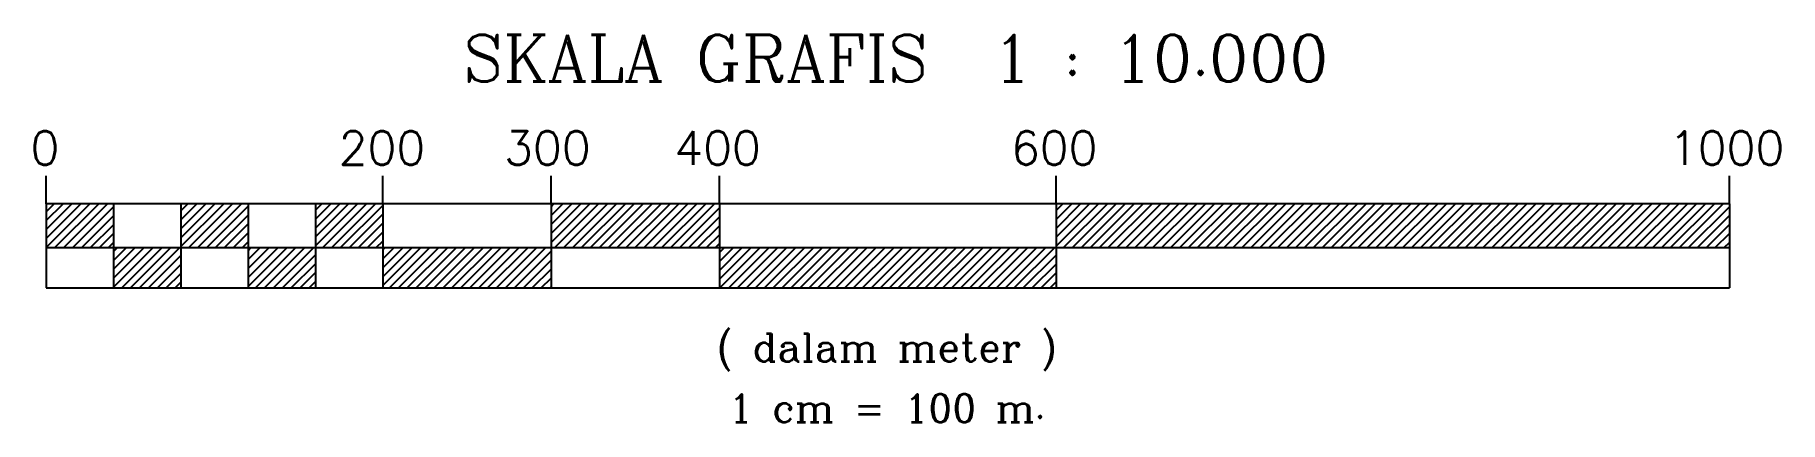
# Model space of a CAD drawing. Header units: metres. Extents: x 517898 to 518934, y 198590 to 198821.
import ezdxf
from ezdxf.enums import TextEntityAlignment as Align

# ---------------------------------------------------------------- set-up
doc = ezdxf.new("R2010")
doc.units = ezdxf.units.M
doc.header["$MEASUREMENT"] = 0
doc.layers.add('KOP', color=7, linetype='CONTINUOUS')
doc.styles.add('C10', font='complex', dxfattribs={"height": 4.167})
doc.styles.add('C6', font='complex', dxfattribs={"height": 2.499})
doc.styles.get("Standard").update_dxf_attribs({"font": 'Simplex.shx'})
pattern_1 = [(45, (-4605846.7395, -1767025.8556), (-2.6516504294, 2.6516504294), [])]

msp = doc.modelspace()

# ---------------------------------------------------------------- hatches: boundary and pattern name
at = {"layer": 'KOP', "ltscale": 0.5}
h = msp.add_hatch(dxfattribs=at)
h.set_pattern_fill('ANSI31', color=1, scale=30, style=0)
h.set_pattern_definition(pattern_1)
h.paths.add_polyline_path([(517944.3, 198694.3), (517944.3, 198720.3), (517904.3, 198720.3), (517904.3, 198694.3)])
h = msp.add_hatch(dxfattribs=at)
h.set_pattern_fill('ANSI31', color=1, scale=30, style=0)
h.set_pattern_definition(pattern_1)
h.paths.add_polyline_path([(517984.3, 198670.3), (517984.3, 198694.3), (517944.3, 198694.3), (517944.3, 198670.3)])
h.paths.add_polyline_path([(517984.3, 198720.3), (517984.3, 198694.3), (518024.3, 198694.3), (518024.3, 198720.3)])
h.paths.add_polyline_path([(518024.3, 198694.3), (518024.3, 198670.3), (518064.3, 198670.3), (518064.3, 198694.3)])
h.paths.add_polyline_path([(518104.3, 198694.3), (518104.3, 198720.3), (518064.3, 198720.3), (518064.3, 198694.3)])
h = msp.add_hatch(dxfattribs=at)
h.set_pattern_fill('ANSI31', color=1, scale=30, style=0)
h.set_pattern_definition(pattern_1)
h.paths.add_polyline_path([(518304.3, 198694.3), (518304.3, 198720.3), (518204.3, 198720.3), (518204.3, 198694.3)])
h = msp.add_hatch(dxfattribs=at)
h.set_pattern_fill('ANSI31', color=1, scale=30, style=0)
h.set_pattern_definition(pattern_1)
h.paths.add_polyline_path([(518504.3, 198720.3), (518504.3, 198694.3), (518904.3, 198694.3), (518904.3, 198720.3)])
h = msp.add_hatch(dxfattribs=at)
h.set_pattern_fill('ANSI31', color=1, scale=30, style=0)
h.set_pattern_definition(pattern_1)
h.paths.add_polyline_path([(518104.3, 198694.3), (518104.3, 198670.3), (518204.3, 198670.3), (518204.3, 198694.3)])
h = msp.add_hatch(dxfattribs=at)
h.set_pattern_fill('ANSI31', color=1, scale=30, style=0)
h.set_pattern_definition(pattern_1)
h.paths.add_polyline_path([(518504.3, 198670.3), (518504.3, 198694.3), (518304.3, 198694.3), (518304.3, 198670.3)])

# ---------------------------------------------------------------- linework, layer by layer
at = {"layer": 'KOP', "color": 2}
for p, q in [((517904.3, 198720.3), (517904.3, 198736.9)), ((518104.3, 198720.3), (518104.3, 198736.9)), ((518204.3, 198720.3), (518204.3, 198737)), ((518304.3, 198720.3), (518304.3, 198736.9)), ((518504.3, 198720.3), (518504.3, 198737)), ((518904.3, 198720.3), (518904.3, 198737)), ((518904.3, 198720.3), (517904.3, 198720.3)), ((517904.3, 198670.3), (518904.3, 198670.3))]:
    msp.add_line(p, q, dxfattribs=at)
at = {"layer": 'KOP', "color": 2, "ltscale": 0.5}
for p, q in [((517904.3, 198720.3), (517904.3, 198670.3)), ((517944.3, 198720.3), (517944.3, 198670.3)), ((517984.3, 198720.3), (517984.3, 198670.3)), ((518024.3, 198720.3), (518024.3, 198670.3)), ((518064.3, 198720.3), (518064.3, 198670.3)), ((518104.3, 198720.3), (518104.3, 198670.3)), ((518204.3, 198720.3), (518204.3, 198670.3)), ((518304.3, 198720.3), (518304.3, 198670.3)), ((518504.3, 198720.3), (518504.3, 198670.3)), ((518904.3, 198720.3), (518904.3, 198670.3)), ((517904.3, 198694.3), (518904.3, 198694.3))]:
    msp.add_line(p, q, dxfattribs=at)

# ---------------------------------------------------------------- texts
at = {"layer": 'KOP', "color": 3}
for s, height, style, p in [('SKALA GRAFIS  1 : 10.000', 27.78, 'C10', (518409.2, 198793)), ('( dalam meter )', 16.66, 'C6', (518403.7, 198626.6)), ('1 cm = 100 m.', 16.66, 'C6', (518403.7, 198590.5))]:
    msp.add_text(s, height=height, dxfattribs=dict(at, style=style)).set_placement(p, align=Align.CENTER)
at = {"layer": 'KOP', "color": 3, "ltscale": 0.5}
for s, p in [('0', (517903.6, 198743.5)), ('200', (518103.8, 198743.5)), ('300', (518202.1, 198743.5)), ('400', (518303.2, 198743.5)), ('600', (518503.2, 198743.5)), ('1000', (518902.7, 198743.5))]:
    msp.add_text(s, height=20, dxfattribs=at).set_placement(p, align=Align.CENTER)

doc.saveas('drawing.dxf')
